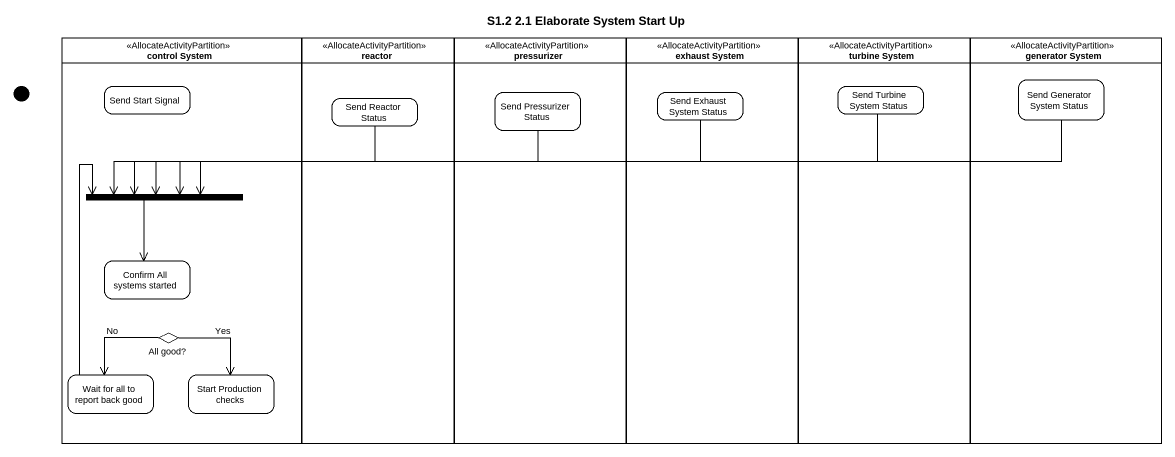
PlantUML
@startuml
title S1.2 2.1 Elaborate System Start Up
hide empty description
state "control System" as control_System <<AllocateActivityPartition>> {
  state "Send Start Signal" as Send_Start_Signal
  state fork1 <<join>>
  state "Confirm All systems started" as Confirm_All_systems_started
  state "All good?" as All_good <<choice>>
  state "Wait for all to report back good" as Wait_for_all_to_report_back
  state "Start Production checks" as Start_Production_checks
}
state reactor <<AllocateActivityPartition>> {
  state "Send Reactor Status" as Send_Reactor_Status
}
state pressurizer <<AllocateActivityPartition>> {
  state "Send Pressurizer Status" as Send_Pressurizer_Status
}
state "exhaust System" as exhaust_System <<AllocateActivityPartition>> {
  state "Send Exhaust System Status" as Send_Exhaust_System_Status
}
state "turbine System" as turbine_System <<AllocateActivityPartition>> {
  state "Send Turbine System Status" as Send_Turbine_System_Status
}
state "generator System" as generator_System <<AllocateActivityPartition>> {
  state "Send Generator System Status" as Send_Generator_System_Status
}
state initial1 <<start>>
Send_Turbine_System_Status -left-> fork1
Send_Generator_System_Status -left-> fork1
Send_Reactor_Status -left-> fork1
Send_Pressurizer_Status -left-> fork1
Send_Exhaust_System_Status -left-> fork1
fork1 --> Confirm_All_systems_started
All_good --> Wait_for_all_to_report_back : No
All_good --> Start_Production_checks : Yes
Wait_for_all_to_report_back -up-> fork1
@enduml
